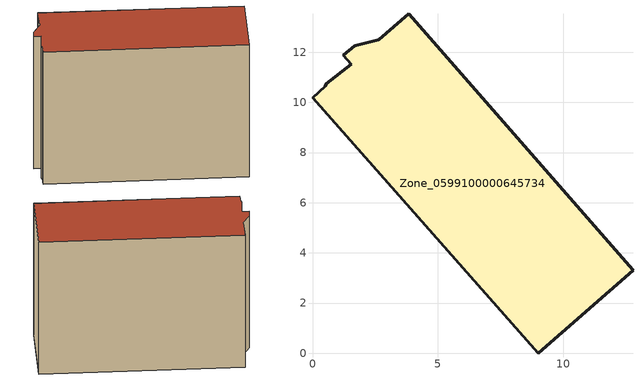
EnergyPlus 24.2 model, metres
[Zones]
Zone_0599100000645734
 floor ground (C_G): 0,10.19 0.51,10.64 0.55,10.74 1.55,11.53 1.24,11.88 1.69,12.27 2.64,12.49 3.84,13.54 12.78,3.3 8.99,0 z0
 wall outside (C_F): 2.64,12.49 1.69,12.27 1.24,11.88 1.55,11.53 0.55,10.74 0.51,10.64 0,10.19 8.99,0 12.78,3.3 3.84,13.54 2.64,12.49 z0:10.05
 roof outside (C_R): 1.55,11.53 0.55,10.74 0.51,10.64 0,10.19 8.99,0 12.78,3.3 3.84,13.54 2.64,12.49 1.69,12.27 1.24,11.88 z10.05
[BUILDING]
Pand.0599100000645734: North Axis=0; Terrain=City; Loads Convergence Tolerance Value=0.04; Temperature Convergence Tolerance Value=0.4; Solar Distribution=FullExterior; Maximum Number of Warmup Days=25; Minimum Number of Warmup Days=1
[Site:Location]
Rotterdam.The.Hague.AP_ZH_NLD Design_Conditions: Latitude=51.96; Longitude=4.45; Time Zone=1; Elevation=-4.5
[SITE:GROUNDTEMPERATURE:BUILDINGSURFACE]
18, 18, 18, 18, 18, 18, 18, 18, 18, 18, 18, 18
[MATERIAL] Thermal Absorptance=0.9; Solar Absorptance=0.7; Visible Absorptance=0.7
Name | Roughness | Thickness | Conductivity | Density | Specific Heat
G.TI.1946 | MediumSmooth | 0.15 | 1 | 540 | 1210
F.TI.1946 | Rough | 0.3 | 0.857143 | 1920 | 840
R.TI.1946 | MediumRough | 0.2 | 0.1 | 1500 | 1000
[CONSTRUCTION]
C_G: G.TI.1946
C_F: F.TI.1946
C_R: R.TI.1946
[ZONE]
Zone_0599100000645734: Type=1; Multiplier=1; Ceiling Height=Autocalculate; Volume=Autocalculate; Floor Area=autocalculate; Part of Total Floor Area=Yes
[ZONEINFILTRATION:DESIGNFLOWRATE]
Infil_Zone_0599100000645734: Zone or ZoneList or Space or SpaceList=Zone_0599100000645734; Schedule=AlwaysOn; Design Flow Rate Calculation Method=Flow/Area; Flow Rate per Floor Area=0.003; Constant Term Coefficient=1; Temperature Term Coefficient=0; Velocity Term Coefficient=0; Velocity Squared Term Coefficient=0
[HVACTEMPLATE:ZONE:IDEALLOADSAIRSYSTEM]
Zone_0599100000645734: Maximum Heating Supply Air Temperature=50; Minimum Cooling Supply Air Temperature=13; Maximum Heating Supply Air Humidity Ratio=0.0156; Minimum Cooling Supply Air Humidity Ratio=0.0077; Heating Limit=NoLimit; Cooling Limit=NoLimit; Dehumidification Control Type=ConstantSensibleHeatRatio; Cooling Sensible Heat Ratio=0.7; Dehumidification Setpoint=60; Humidification Control Type=None; Humidification Setpoint=30; Outdoor Air Method=None; Outdoor Air Flow Rate per Person=0.00944; Outdoor Air Flow Rate per Zone Floor Area=0; Outdoor Air Flow Rate per Zone=0; Demand Controlled Ventilation Type=None; Outdoor Air Economizer Type=NoEconomizer; Heat Recovery Type=None; Sensible Heat Recovery Effectiveness=0.7; Latent Heat Recovery Effectiveness=0.65
[ZONECONTROL:THERMOSTAT]
ThermostatControl_Zone_0599100000645734: Zone or ZoneList=Zone_0599100000645734; Control Type Schedule=DualSetpointControlType; Control 1=Thermostat_Zone_0599100000645734; Temperature Difference Between Cutout And Setpoint=0
[THERMOSTATSETPOINT:DUALSETPOINT]
Thermostat_Zone_0599100000645734: Heating Setpoint Temperature Schedule=HeatingSetpoint_Zone_0599100000645734; Cooling Setpoint Temperature Schedule=CoolingSetpoint_Zone_0599100000645734
[SCHEDULE:COMPACT]
HeatingSetpoint_Zone_0599100000645734: Through: 12/31, For: AllDays, Until: 24:00, 21
CoolingSetpoint_Zone_0599100000645734: Through: 12/31, For: AllDays, Until: 24:00, 24
DualSetpointControlType: Through: 12/31, For: AllDays, Until: 24:00, 4
AlwaysOn: Through: 12/31, For: AllDays, Until: 24:00, 1
